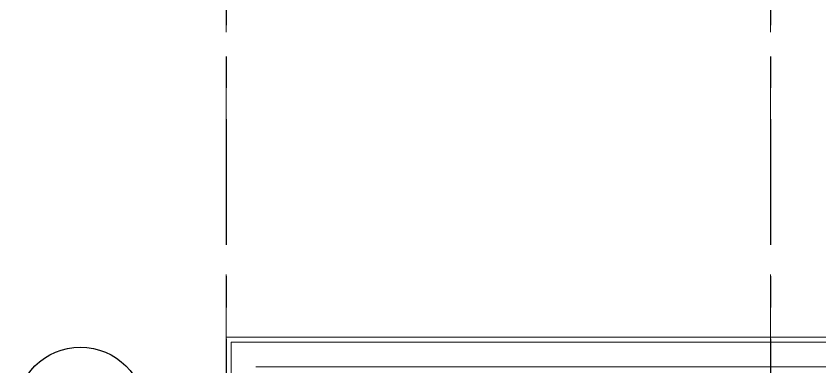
# Model space of a CAD drawing. Header units: millimetres. Extents: x -4000 to 187956, y -58990 to 162485.
# Drawn here: x -2124 to 6000, y 140900 to 144449 of the extents above; entities that cross this region are included whole.
import ezdxf

# ---------------------------------------------------------------- set-up
doc = ezdxf.new("R2010")
doc.units = ezdxf.units.MM
doc.linetypes.add('Grid Line', pattern=[2222.5, 1270, -317.5, 317.5, -317.5])
doc.linetypes.add('Grid Line 12_5mm', pattern=[2150, 1250, -300, 300, -300])
for name, color, linetype, lineweight in [('A-WALL', 113, 'Continuous', 13), ('S-GRID', 1, 'Continuous', 30), ('S-GRID-IDEN', 1, 'Continuous', 30)]:
    doc.layers.add(name, color=color, linetype=linetype, lineweight=lineweight)

# ---------------------------------------------------------------- blocks, each defined once
blk = doc.blocks.new('CMF2_NHAXUONG_A_rvt-1-FFS - TANG 1')
at = {"layer": 'A-WALL', "color": 50, "lineweight": 15}
for p, q in [((50, 141200), (0, 141200)), ((0, 141200), (0, 132950)), ((300, 141200), (50, 141200)), ((50, 141150), (50, 132950)), ((50, 141150), (300, 141150)), ((43999.8, 141200), (300, 141200)), ((43999.8, 141150), (300, 141150)), ((300, 140900), (14350, 140900))]:
    blk.add_line(p, q, dxfattribs=at)
at = {"layer": 'A-WALL', "color": 35, "lineweight": 15}
for p, q in [((0, 141200), (300, 141200)), ((0, 141200), (0, 139369.1)), ((40499.8, 141200), (300, 141200))]:
    blk.add_line(p, q, dxfattribs=at)
at = {"layer": 'S-GRID', "linetype": 'Grid Line 12_5mm', "lineweight": 9}
for p, q in [((0, 161185.2), (0, -16487.4)), ((5500, 161185.2), (5500, -16487.4))]:
    blk.add_line(p, q, dxfattribs=at)
blk = doc.blocks.new('Grid - M_Grid Head - Circle 2-61448-FFS - TANG 1')
at = {"layer": 'S-GRID-IDEN'}
blk.add_circle((0, 0), 6.5, dxfattribs=at)

msp = doc.modelspace()

# ---------------------------------------------------------------- block references
at = {"lineweight": 5}
msp.add_blockref('CMF2_NHAXUONG_A_rvt-1-FFS - TANG 1', (0, 0), dxfattribs=at)

# ---------------------------------------------------------------- next in the draw order: linework, layer by layer
at = {"layer": 'S-GRID', "linetype": 'Grid Line'}
for p, q in [((0, 161185.2), (0, -16487.4)), ((5500, 161185.2), (5500, -16487.4))]:
    msp.add_line(p, q, dxfattribs=at)

# ---------------------------------------------------------------- next in the draw order: block references
at = {"layer": 'S-GRID-IDEN', "xscale": 99.99999999999993, "yscale": 99.99999999999993, "zscale": 99.99999999999993, "rotation": 269.9999999999994}
msp.add_blockref('Grid - M_Grid Head - Circle 2-61448-FFS - TANG 1', (-1474.3, 140450), dxfattribs=at)

doc.saveas('drawing.dxf')
